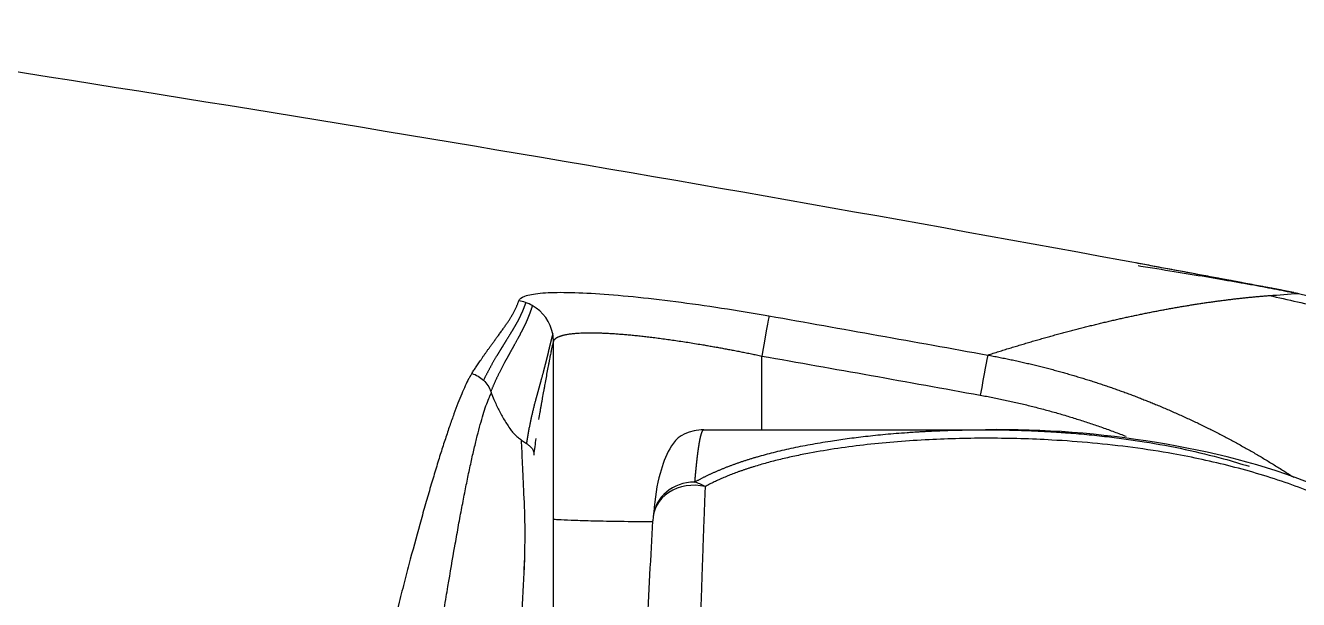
# Model space of a CAD drawing. Extents: x 8663 to 11443, y -20992 to -18942.
# Drawn here: x 9762.09 to 9792.63, y -19546.24 to -19532.46 of the extents above; entities that cross this region are included whole.
import ezdxf

# ---------------------------------------------------------------- set-up
doc = ezdxf.new("R2010")
doc.units = 0
doc.layers.add('1', color=7, linetype='CONTINUOUS')

msp = doc.modelspace()

# ---------------------------------------------------------------- linework, layer by layer
at = {"layer": '1', "color": 7, "linetype": 'CONTINUOUS'}
for p, q in [((9774.755, -19544.298), (9774.757, -19540.043)), ((9779.753, -19542.161), (9779.754, -19540.391)), ((9778.361, -19542.161), (9785.112, -19542.161))]:
    msp.add_line(p, q, dxfattribs=at)
for centre, major_axis, ratio, start_param, end_param in [((9773.758, -19540.043), (-0.958, 0.287), 0.992656, 4.663742, 4.833803), ((9773.758, -19540.043), (-0.958, 0.287), 0.992656, 4.486138, 4.663742), ((9773.758, -19540.043), (-0.958, 0.287), 0.992656, 3.61775, 4.486138), ((9779.754, -19540.407), (0.174, 0.985), 0.002815, 0.10822, 1.554835), ((9773.758, -19540.043), (-0.958, 0.287), 0.992656, 3.434254, 3.61775), ((9784.995, -19541.346), (-0.179, -0.984), 0.0029, 3.249845, 4.696443), ((9778.142, -19544.349), (0.998, -0.058), 0.855916, 1.365047, 3.209133), ((9778.142, -19544.349), (0.996, -0.089), 0.930224, 1.653271, 3.141571), ((9778.142, -19544.349), (0.478, -0.878), 0.772613, 2.218732, 2.527657)]:
    msp.add_ellipse(centre, major_axis=major_axis, ratio=ratio, start_param=start_param, end_param=end_param, dxfattribs=at)
for points, knots in [([(9792.517, -19538.866), (9791.325, -19538.641), (9778.722, -19536.285), (9766.073, -19534.171), (9754.592, -19532.457)], [0, 0, 0, 0, 0.094612, 1, 1, 1, 1]), ([(9788.785, -19538.222), (9788.938, -19538.246), (9789.087, -19538.27), (9789.79, -19538.383), (9790.299, -19538.467), (9791.214, -19538.624), (9791.62, -19538.697), (9791.971, -19538.763)], [0, 0, 0, 0, 0.115924, 0.115924, 0.557962, 0.557962, 1, 1, 1, 1]), ([(9773.924, -19539.065), (9773.938, -19539.019), (9773.987, -19538.982), (9774.161, -19538.921), (9774.283, -19538.898), (9774.598, -19538.868), (9774.787, -19538.861), (9775.232, -19538.864), (9775.484, -19538.873), (9776.041, -19538.908), (9776.344, -19538.933), (9776.991, -19538.998), (9777.334, -19539.038), (9778.046, -19539.13), (9778.415, -19539.182), (9779.166, -19539.298), (9779.544, -19539.36), (9779.927, -19539.428)], [0, 0, 0, 0, 0.125, 0.125, 0.25, 0.25, 0.375, 0.375, 0.5, 0.5, 0.625, 0.625, 0.75, 0.75, 0.875, 0.875, 1, 1, 1, 1]), ([(9785.173, -19540.368), (9785.195, -19540.361), (9785.24, -19540.347), (9785.306, -19540.325), (9785.372, -19540.304), (9785.438, -19540.284), (9785.504, -19540.263), (9785.569, -19540.243), (9785.635, -19540.222), (9785.7, -19540.202), (9785.765, -19540.182), (9785.83, -19540.162), (9785.895, -19540.143), (9785.959, -19540.123), (9786.024, -19540.104), (9786.088, -19540.085), (9786.152, -19540.066), (9786.216, -19540.047), (9786.28, -19540.029), (9786.344, -19540.01), (9786.407, -19539.992), (9786.47, -19539.974), (9786.534, -19539.956), (9786.597, -19539.938), (9786.659, -19539.921), (9786.722, -19539.903), (9786.784, -19539.886), (9786.847, -19539.869), (9786.909, -19539.852), (9786.971, -19539.835), (9787.033, -19539.819), (9787.094, -19539.802), (9787.156, -19539.786), (9787.217, -19539.77), (9787.278, -19539.754), (9787.339, -19539.738), (9787.4, -19539.723), (9787.461, -19539.707), (9787.521, -19539.692), (9787.582, -19539.677), (9787.642, -19539.662), (9787.702, -19539.647), (9787.762, -19539.632), (9787.821, -19539.618), (9787.881, -19539.603), (9787.94, -19539.589), (9787.999, -19539.575), (9788.058, -19539.561), (9788.117, -19539.548), (9788.176, -19539.534), (9788.234, -19539.521), (9788.293, -19539.507), (9788.351, -19539.494), (9788.409, -19539.481), (9788.467, -19539.468), (9788.524, -19539.456), (9788.582, -19539.443), (9788.639, -19539.431), (9788.696, -19539.419), (9788.753, -19539.407), (9788.81, -19539.395), (9788.867, -19539.383), (9788.924, -19539.371), (9788.98, -19539.36), (9789.036, -19539.349), (9789.092, -19539.337), (9789.148, -19539.326), (9789.204, -19539.316), (9789.259, -19539.305), (9789.315, -19539.294), (9789.37, -19539.284), (9789.425, -19539.274), (9789.48, -19539.263), (9789.535, -19539.254), (9789.589, -19539.244), (9789.644, -19539.234), (9789.698, -19539.224), (9789.752, -19539.215), (9789.806, -19539.206), (9789.86, -19539.197), (9789.913, -19539.188), (9789.967, -19539.179), (9790.02, -19539.17), (9790.073, -19539.162), (9790.126, -19539.153), (9790.179, -19539.145), (9790.232, -19539.137), (9790.284, -19539.129), (9790.336, -19539.121), (9790.388, -19539.113), (9790.44, -19539.106), (9790.492, -19539.098), (9790.544, -19539.091), (9790.595, -19539.084), (9790.647, -19539.077), (9790.698, -19539.07), (9790.749, -19539.063), (9790.8, -19539.056), (9790.85, -19539.05), (9790.901, -19539.043), (9790.951, -19539.037), (9791.001, -19539.031), (9791.051, -19539.025), (9791.101, -19539.019), (9791.151, -19539.014), (9791.201, -19539.008), (9791.25, -19539.003), (9791.299, -19538.997), (9791.348, -19538.992), (9791.397, -19538.987), (9791.446, -19538.982), (9791.494, -19538.977), (9791.543, -19538.973), (9791.591, -19538.968), (9791.639, -19538.964), (9791.687, -19538.96), (9791.735, -19538.955), (9791.782, -19538.951), (9791.83, -19538.948), (9791.877, -19538.944), (9791.908, -19538.941), (9791.924, -19538.94)], [0, 0, 0, 0, 0.008592, 0.017181, 0.025767, 0.03435, 0.042931, 0.051508, 0.060082, 0.068654, 0.077222, 0.085787, 0.09435, 0.102909, 0.111465, 0.120019, 0.128569, 0.137117, 0.145661, 0.154202, 0.16274, 0.171276, 0.179808, 0.188337, 0.196863, 0.205386, 0.213906, 0.222422, 0.230936, 0.239447, 0.247954, 0.256458, 0.26496, 0.273458, 0.281953, 0.290444, 0.298933, 0.307419, 0.315901, 0.32438, 0.332856, 0.341329, 0.349798, 0.358265, 0.366728, 0.375188, 0.383645, 0.392098, 0.400548, 0.408995, 0.417439, 0.42588, 0.434317, 0.442751, 0.451182, 0.459609, 0.468033, 0.476454, 0.484871, 0.493286, 0.501697, 0.510104, 0.518508, 0.526909, 0.535307, 0.543701, 0.552092, 0.560479, 0.568863, 0.577244, 0.585621, 0.593995, 0.602366, 0.610733, 0.619096, 0.627457, 0.635813, 0.644167, 0.652517, 0.660863, 0.669206, 0.677545, 0.685881, 0.694214, 0.702543, 0.710869, 0.719191, 0.727509, 0.735824, 0.744136, 0.752443, 0.760748, 0.769049, 0.777346, 0.78564, 0.79393, 0.802216, 0.810499, 0.818779, 0.827054, 0.835327, 0.843595, 0.85186, 0.860121, 0.868379, 0.876633, 0.884883, 0.89313, 0.901373, 0.909612, 0.917848, 0.92608, 0.934308, 0.942533, 0.950753, 0.958971, 0.967184, 0.975394, 0.983599, 0.991802, 1, 1, 1, 1]), ([(9793.448, -19539.097), (9793.425, -19539.091), (9793.38, -19539.079), (9793.311, -19539.061), (9793.242, -19539.044), (9793.174, -19539.026), (9793.105, -19539.009), (9793.036, -19538.992), (9792.967, -19538.976), (9792.898, -19538.959), (9792.829, -19538.943), (9792.759, -19538.927), (9792.69, -19538.911), (9792.621, -19538.896), (9792.552, -19538.881), (9792.505, -19538.871), (9792.482, -19538.866)], [0, 0, 0, 0, 0.071391, 0.142784, 0.214181, 0.285581, 0.356987, 0.428398, 0.499816, 0.571242, 0.642676, 0.714119, 0.785572, 0.857036, 0.928512, 1, 1, 1, 1]), ([(9772.799, -19540.81), (9772.807, -19540.797), (9772.823, -19540.772), (9772.849, -19540.733), (9772.876, -19540.691), (9772.905, -19540.648), (9772.936, -19540.602), (9772.968, -19540.554), (9773.002, -19540.504), (9773.038, -19540.451), (9773.075, -19540.397), (9773.115, -19540.341), (9773.156, -19540.282), (9773.198, -19540.222), (9773.243, -19540.16), (9773.289, -19540.096), (9773.337, -19540.031), (9773.386, -19539.963), (9773.429, -19539.905), (9773.466, -19539.856), (9773.494, -19539.817), (9773.522, -19539.779), (9773.548, -19539.742), (9773.574, -19539.706), (9773.598, -19539.671), (9773.622, -19539.636), (9773.645, -19539.602), (9773.667, -19539.569), (9773.689, -19539.537), (9773.709, -19539.506), (9773.729, -19539.473), (9773.749, -19539.44), (9773.77, -19539.406), (9773.789, -19539.373), (9773.807, -19539.34), (9773.824, -19539.307), (9773.84, -19539.275), (9773.855, -19539.244), (9773.869, -19539.213), (9773.882, -19539.182), (9773.894, -19539.152), (9773.905, -19539.123), (9773.915, -19539.093), (9773.921, -19539.074), (9773.924, -19539.065)], [0, 0, 0, 0, 0.018965, 0.039224, 0.060778, 0.08363, 0.107782, 0.133236, 0.159995, 0.188061, 0.217438, 0.248128, 0.280134, 0.31346, 0.348108, 0.384083, 0.421387, 0.460025, 0.500001, 0.52306, 0.545716, 0.56797, 0.589819, 0.611264, 0.632304, 0.652938, 0.673166, 0.692986, 0.712399, 0.731404, 0.75, 0.770908, 0.791538, 0.811888, 0.83196, 0.851752, 0.871264, 0.890497, 0.909449, 0.928121, 0.946512, 0.964623, 0.982452, 1, 1, 1, 1]), ([(9774.757, -19540.043), (9774.748, -19540.073), (9774.734, -19540.127), (9774.716, -19540.203), (9774.707, -19540.245), (9774.702, -19540.266), (9774.7, -19540.277), (9774.699, -19540.282), (9774.698, -19540.285), (9774.698, -19540.287), (9774.693, -19540.31), (9774.686, -19540.345), (9774.677, -19540.389), (9774.673, -19540.412), (9774.67, -19540.424), (9774.669, -19540.43), (9774.669, -19540.432), (9774.668, -19540.434), (9774.668, -19540.435), (9774.664, -19540.457), (9774.657, -19540.492), (9774.648, -19540.54), (9774.643, -19540.565), (9774.641, -19540.578), (9774.64, -19540.584), (9774.639, -19540.587), (9774.638, -19540.59), (9774.619, -19540.695), (9774.589, -19540.853), (9774.554, -19541.043), (9774.54, -19541.125), (9774.53, -19541.18), (9774.524, -19541.208), (9774.51, -19541.29), (9774.495, -19541.372), (9774.478, -19541.469), (9774.469, -19541.517), (9774.465, -19541.542), (9774.462, -19541.554), (9774.461, -19541.56), (9774.461, -19541.563), (9774.461, -19541.564), (9774.46, -19541.565), (9774.457, -19541.587), (9774.452, -19541.612), (9774.448, -19541.634), (9774.447, -19541.643), (9774.446, -19541.646), (9774.446, -19541.648), (9774.446, -19541.649), (9774.446, -19541.649), (9774.44, -19541.678), (9774.436, -19541.706), (9774.421, -19541.794), (9774.411, -19541.854), (9774.401, -19541.916)], [0, 0, 0, 0, 0.083349, 0.125023, 0.145861, 0.156279, 0.161489, 0.164093, 0.164093, 0.166698, 0.166698, 0.208372, 0.22921, 0.239628, 0.244838, 0.247442, 0.248745, 0.248745, 0.250047, 0.250047, 0.291721, 0.312559, 0.322977, 0.328187, 0.330791, 0.330791, 0.333396, 0.333396, 0.500094, 0.583443, 0.625117, 0.625117, 0.666792, 0.666792, 0.750141, 0.791815, 0.812652, 0.823071, 0.82828, 0.830885, 0.832187, 0.832187, 0.83349, 0.83349, 0.854327, 0.864745, 0.869955, 0.872559, 0.873862, 0.873862, 0.875164, 0.875164, 0.916838, 0.916838, 1, 1, 1, 1]), ([(9785.173, -19540.368), (9785.195, -19540.372), (9785.24, -19540.38), (9785.307, -19540.393), (9785.373, -19540.406), (9785.439, -19540.418), (9785.506, -19540.432), (9785.572, -19540.445), (9785.638, -19540.459), (9785.704, -19540.472), (9785.769, -19540.486), (9785.835, -19540.5), (9785.9, -19540.515), (9785.965, -19540.529), (9786.03, -19540.544), (9786.095, -19540.559), (9786.16, -19540.574), (9786.225, -19540.589), (9786.289, -19540.605), (9786.353, -19540.621), (9786.417, -19540.636), (9786.481, -19540.653), (9786.545, -19540.669), (9786.609, -19540.685), (9786.672, -19540.702), (9786.735, -19540.718), (9786.798, -19540.735), (9786.861, -19540.753), (9786.924, -19540.77), (9786.987, -19540.787), (9787.049, -19540.805), (9787.111, -19540.823), (9787.173, -19540.841), (9787.235, -19540.859), (9787.297, -19540.877), (9787.358, -19540.896), (9787.42, -19540.914), (9787.481, -19540.933), (9787.542, -19540.952), (9787.603, -19540.971), (9787.663, -19540.99), (9787.724, -19541.01), (9787.784, -19541.029), (9787.844, -19541.049), (9787.904, -19541.069), (9787.964, -19541.089), (9788.023, -19541.109), (9788.082, -19541.129), (9788.141, -19541.149), (9788.2, -19541.17), (9788.259, -19541.191), (9788.318, -19541.212), (9788.376, -19541.233), (9788.434, -19541.254), (9788.492, -19541.275), (9788.55, -19541.296), (9788.607, -19541.318), (9788.665, -19541.339), (9788.722, -19541.361), (9788.779, -19541.383), (9788.836, -19541.405), (9788.892, -19541.427), (9788.949, -19541.45), (9789.005, -19541.472), (9789.061, -19541.494), (9789.116, -19541.517), (9789.172, -19541.54), (9789.252, -19541.573), (9789.357, -19541.617), (9789.486, -19541.672), (9789.615, -19541.728), (9789.743, -19541.785), (9789.87, -19541.842), (9789.997, -19541.901), (9790.123, -19541.96), (9790.248, -19542.02), (9790.373, -19542.08), (9790.497, -19542.142), (9790.62, -19542.204), (9790.743, -19542.267), (9790.865, -19542.33), (9790.986, -19542.395), (9791.107, -19542.46), (9791.227, -19542.526), (9791.346, -19542.592), (9791.464, -19542.659), (9791.582, -19542.727), (9791.699, -19542.795), (9791.815, -19542.865), (9791.93, -19542.934), (9792.045, -19543.005), (9792.159, -19543.076), (9792.272, -19543.147), (9792.384, -19543.219), (9792.465, -19543.272), (9792.508, -19543.3), (9792.514, -19543.305)], [0, 0, 0, 0, 0.008536, 0.01706, 0.025572, 0.03407, 0.042555, 0.051028, 0.059487, 0.067933, 0.076365, 0.084785, 0.09319, 0.101582, 0.109961, 0.118325, 0.126676, 0.135013, 0.143335, 0.151643, 0.159937, 0.168217, 0.176482, 0.184732, 0.192968, 0.201189, 0.209395, 0.217587, 0.225763, 0.233924, 0.24207, 0.2502, 0.258315, 0.266415, 0.274498, 0.282567, 0.290619, 0.298656, 0.306676, 0.314681, 0.322669, 0.330642, 0.338598, 0.346537, 0.35446, 0.362367, 0.370257, 0.37813, 0.385987, 0.393826, 0.401649, 0.409454, 0.417243, 0.425014, 0.432768, 0.440505, 0.448224, 0.455926, 0.46361, 0.471276, 0.478925, 0.486555, 0.494168, 0.501763, 0.50934, 0.516899, 0.524439, 0.531962, 0.549636, 0.56728, 0.584895, 0.602479, 0.620032, 0.637553, 0.655041, 0.672497, 0.68992, 0.707308, 0.724662, 0.741981, 0.759264, 0.776511, 0.793721, 0.810894, 0.828029, 0.845126, 0.862184, 0.879202, 0.896181, 0.91312, 0.930017, 0.946874, 0.963688, 0.98046, 0.99719, 1, 1, 1, 1]), ([(9772.799, -19540.81), (9772.793, -19540.819), (9772.787, -19540.829), (9772.778, -19540.845), (9772.774, -19540.85), (9772.768, -19540.861), (9772.765, -19540.866), (9772.759, -19540.877), (9772.755, -19540.883), (9772.749, -19540.894), (9772.746, -19540.9), (9772.736, -19540.917), (9772.73, -19540.929), (9772.697, -19540.991), (9772.67, -19541.046), (9772.614, -19541.165), (9772.586, -19541.23), (9772.527, -19541.37), (9772.496, -19541.446), (9772.434, -19541.606), (9772.402, -19541.691), (9772.337, -19541.87), (9772.303, -19541.965), (9772.235, -19542.163), (9772.2, -19542.267), (9772.146, -19542.43), (9772.11, -19542.541), (9772.056, -19542.712), (9771.999, -19542.893), (9771.961, -19543.016), (9771.904, -19543.205), (9771.865, -19543.336), (9771.786, -19543.604), (9771.745, -19543.743), (9771.664, -19544.027), (9771.623, -19544.174), (9771.497, -19544.624), (9771.411, -19544.939), (9771.28, -19545.433), (9771.236, -19545.601), (9771.147, -19545.944), (9771.102, -19546.119), (9770.965, -19546.653), (9770.873, -19547.022), (9770.686, -19547.782), (9770.591, -19548.174), (9770.447, -19548.777), (9770.399, -19548.981), (9770.302, -19549.393), (9770.253, -19549.602), (9770.141, -19550.084), (9770.043, -19550.513), (9769.91, -19551.101), (9769.802, -19551.583), (9769.73, -19551.906), (9769.659, -19552.231), (9769.623, -19552.395), (9769.551, -19552.724), (9769.515, -19552.889), (9769.407, -19553.388), (9769.334, -19553.724), (9769.226, -19554.233), (9769.19, -19554.403), (9769.118, -19554.745), (9769.082, -19554.917), (9769.028, -19555.175), (9769.01, -19555.262), (9768.983, -19555.392), (9768.974, -19555.435), (9768.956, -19555.522), (9768.947, -19555.565), (9768.902, -19555.782), (9768.866, -19555.956), (9768.796, -19556.306), (9768.76, -19556.482), (9768.691, -19556.834), (9768.656, -19557.011), (9768.553, -19557.543), (9768.486, -19557.9), (9768.387, -19558.437), (9768.354, -19558.617), (9768.314, -19558.842), (9768.306, -19558.887), (9768.294, -19558.954), (9768.29, -19558.977), (9768.284, -19559.01), (9768.282, -19559.02), (9768.28, -19559.03)], [0, 0, 0, 0, 0.007222, 0.007222, 0.010833, 0.010833, 0.014444, 0.014444, 0.018056, 0.018056, 0.021667, 0.021667, 0.028889, 0.028889, 0.057778, 0.057778, 0.086667, 0.086667, 0.115555, 0.115555, 0.144444, 0.144444, 0.173333, 0.173333, 0.202222, 0.202222, 0.216853, 0.231111, 0.245369, 0.259627, 0.259627, 0.288143, 0.288143, 0.316659, 0.316659, 0.345175, 0.345175, 0.402207, 0.402207, 0.430723, 0.430723, 0.459239, 0.459239, 0.516271, 0.516271, 0.573303, 0.573303, 0.601819, 0.601819, 0.630335, 0.630335, 0.667107, 0.687367, 0.707626, 0.727886, 0.727886, 0.748146, 0.748146, 0.768405, 0.768405, 0.808925, 0.808925, 0.829184, 0.829184, 0.849444, 0.849444, 0.859574, 0.859574, 0.864639, 0.864639, 0.869704, 0.869704, 0.889963, 0.889963, 0.910223, 0.910223, 0.930483, 0.930483, 0.971002, 0.971002, 0.991262, 0.991262, 0.996327, 0.996327, 0.998859, 0.998859, 1, 1, 1, 1]), ([(9773.08, -19540.972), (9773.119, -19541.01), (9773.154, -19541.051), (9773.213, -19541.142), (9773.237, -19541.191), (9773.255, -19541.241)], [0, 0, 0, 0, 0.5, 0.5, 1, 1, 1, 1]), ([(9769.98, -19561.281), (9769.987, -19561.221), (9769.995, -19561.162), (9770.023, -19560.933), (9770.044, -19560.763), (9770.077, -19560.508), (9770.088, -19560.423), (9770.109, -19560.254), (9770.12, -19560.169), (9770.141, -19559.999), (9770.152, -19559.914), (9770.173, -19559.745), (9770.184, -19559.66), (9770.199, -19559.533), (9770.204, -19559.491), (9770.212, -19559.427), (9770.215, -19559.406), (9770.22, -19559.364), (9770.222, -19559.342), (9770.227, -19559.3), (9770.23, -19559.279), (9770.235, -19559.237), (9770.237, -19559.215), (9770.245, -19559.152), (9770.25, -19559.11), (9770.276, -19558.898), (9770.297, -19558.729), (9770.361, -19558.224), (9770.405, -19557.888), (9770.473, -19557.387), (9770.495, -19557.22), (9770.542, -19556.888), (9770.565, -19556.722), (9770.612, -19556.391), (9770.636, -19556.227), (9770.665, -19556.021), (9770.671, -19555.98), (9770.683, -19555.898), (9770.689, -19555.857), (9770.707, -19555.735), (9770.719, -19555.653), (9770.755, -19555.408), (9770.779, -19555.246), (9770.827, -19554.922), (9770.851, -19554.76), (9770.922, -19554.278), (9770.97, -19553.959), (9771.041, -19553.484), (9771.065, -19553.326), (9771.112, -19553.013), (9771.136, -19552.857), (9771.182, -19552.546), (9771.229, -19552.236), (9771.298, -19551.78), (9771.387, -19551.19), (9771.452, -19550.765), (9771.526, -19550.283), (9771.559, -19550.075), (9771.623, -19549.663), (9771.654, -19549.459), (9771.749, -19548.855), (9771.812, -19548.461), (9771.935, -19547.696), (9771.995, -19547.324), (9772.083, -19546.783), (9772.113, -19546.606), (9772.17, -19546.258), (9772.199, -19546.088), (9772.283, -19545.585), (9772.338, -19545.263), (9772.419, -19544.802), (9772.446, -19544.653), (9772.498, -19544.36), (9772.525, -19544.218), (9772.577, -19543.942), (9772.603, -19543.808), (9772.641, -19543.613), (9772.667, -19543.484), (9772.704, -19543.3), (9772.743, -19543.116), (9772.769, -19542.998), (9772.807, -19542.825), (9772.832, -19542.714), (9772.882, -19542.503), (9772.906, -19542.402), (9772.955, -19542.211), (9772.979, -19542.12), (9773.026, -19541.95), (9773.049, -19541.87), (9773.095, -19541.721), (9773.117, -19541.652), (9773.161, -19541.524), (9773.183, -19541.466), (9773.21, -19541.401), (9773.215, -19541.388), (9773.223, -19541.37), (9773.226, -19541.364), (9773.231, -19541.352), (9773.233, -19541.346), (9773.239, -19541.334), (9773.241, -19541.328), (9773.247, -19541.317), (9773.249, -19541.312), (9773.257, -19541.295), (9773.262, -19541.285), (9773.267, -19541.274)], [0, 0, 0, 0, 0.006573, 0.006573, 0.025343, 0.025343, 0.034728, 0.034728, 0.044112, 0.044112, 0.053497, 0.053497, 0.062882, 0.062882, 0.067574, 0.067574, 0.06992, 0.06992, 0.072266, 0.072266, 0.074613, 0.074613, 0.076959, 0.076959, 0.081651, 0.081651, 0.100421, 0.100421, 0.13796, 0.13796, 0.156729, 0.156729, 0.175499, 0.175499, 0.194268, 0.194268, 0.19896, 0.19896, 0.203653, 0.203653, 0.213037, 0.213037, 0.231807, 0.231807, 0.250576, 0.250576, 0.288115, 0.288115, 0.306885, 0.306885, 0.325654, 0.325654, 0.344424, 0.363193, 0.381963, 0.41603, 0.41603, 0.442449, 0.442449, 0.468867, 0.468867, 0.521704, 0.521704, 0.574541, 0.574541, 0.600959, 0.600959, 0.627378, 0.627378, 0.680215, 0.680215, 0.706633, 0.706633, 0.733052, 0.733052, 0.75947, 0.75947, 0.772679, 0.785889, 0.799098, 0.812653, 0.812653, 0.839416, 0.839416, 0.86618, 0.86618, 0.892944, 0.892944, 0.919708, 0.919708, 0.946472, 0.946472, 0.973236, 0.973236, 0.979927, 0.979927, 0.983273, 0.983273, 0.986618, 0.986618, 0.989964, 0.989964, 0.993309, 0.993309, 1, 1, 1, 1]), ([(9773.267, -19541.274), (9773.287, -19541.329), (9773.309, -19541.383), (9773.366, -19541.521), (9773.404, -19541.604), (9773.487, -19541.767), (9773.531, -19541.847), (9773.626, -19542.003), (9773.677, -19542.08), (9773.74, -19542.168), (9773.749, -19542.182), (9773.782, -19542.226), (9773.807, -19542.254), (9773.849, -19542.294), (9773.863, -19542.307), (9773.892, -19542.332), (9773.907, -19542.344), (9773.937, -19542.367), (9773.952, -19542.379), (9773.983, -19542.401), (9773.999, -19542.412), (9774.046, -19542.444), (9774.078, -19542.466), (9774.109, -19542.488)], [0, 0, 0, 0, 0.115924, 0.115924, 0.298538, 0.298538, 0.481166, 0.481166, 0.663904, 0.663904, 0.697168, 0.697168, 0.77311, 0.77311, 0.810985, 0.810985, 0.848858, 0.848858, 0.886643, 0.886643, 0.924481, 0.924481, 1, 1, 1, 1]), ([(9774.051, -19545.65), (9774.068, -19545.263), (9774.088, -19544.549), (9774.05, -19543.672), (9774.014, -19542.96), (9773.999, -19542.575), (9773.992, -19542.407)], [0, 0, 0, 0, 0.248325, 0.497299, 0.747714, 1, 1, 1, 1]), ([(9778.361, -19542.161), (9778.278, -19542.167), (9777.809, -19542.217), (9777.518, -19542.614), (9777.281, -19543.233), (9777.186, -19543.799), (9777.164, -19544.148)], [0, 0, 0, 0, 0.056984, 0.341788, 0.63122, 1, 1, 1, 1]), ([(9778.361, -19542.161), (9778.361, -19542.161), (9778.359, -19542.161), (9778.357, -19542.161), (9778.355, -19542.162), (9778.353, -19542.163), (9778.35, -19542.164), (9778.348, -19542.165), (9778.346, -19542.167), (9778.344, -19542.169), (9778.342, -19542.171), (9778.339, -19542.173), (9778.337, -19542.176), (9778.335, -19542.178), (9778.333, -19542.181), (9778.331, -19542.185), (9778.329, -19542.188), (9778.326, -19542.192), (9778.324, -19542.196), (9778.322, -19542.2), (9778.32, -19542.204), (9778.318, -19542.208), (9778.316, -19542.213), (9778.314, -19542.218), (9778.312, -19542.223), (9778.31, -19542.228), (9778.308, -19542.234), (9778.306, -19542.239), (9778.304, -19542.245), (9778.302, -19542.251), (9778.3, -19542.258), (9778.298, -19542.264), (9778.296, -19542.271), (9778.294, -19542.277), (9778.292, -19542.284), (9778.29, -19542.291), (9778.288, -19542.299), (9778.286, -19542.306), (9778.284, -19542.313), (9778.282, -19542.321), (9778.28, -19542.329), (9778.278, -19542.337), (9778.276, -19542.345), (9778.275, -19542.354), (9778.273, -19542.362), (9778.271, -19542.371), (9778.269, -19542.379), (9778.267, -19542.388), (9778.265, -19542.397), (9778.263, -19542.406), (9778.262, -19542.416), (9778.26, -19542.425), (9778.258, -19542.435), (9778.256, -19542.444), (9778.254, -19542.454), (9778.253, -19542.464), (9778.251, -19542.474), (9778.249, -19542.484), (9778.247, -19542.494), (9778.246, -19542.505), (9778.244, -19542.515), (9778.242, -19542.526), (9778.241, -19542.536), (9778.239, -19542.547), (9778.237, -19542.558), (9778.235, -19542.569), (9778.234, -19542.58), (9778.232, -19542.591), (9778.23, -19542.602), (9778.229, -19542.613), (9778.227, -19542.625), (9778.226, -19542.636), (9778.224, -19542.648), (9778.222, -19542.659), (9778.221, -19542.671), (9778.219, -19542.683), (9778.218, -19542.694), (9778.216, -19542.706), (9778.214, -19542.718), (9778.213, -19542.73), (9778.211, -19542.742), (9778.21, -19542.754), (9778.208, -19542.766), (9778.207, -19542.779), (9778.205, -19542.791), (9778.204, -19542.803), (9778.202, -19542.816), (9778.201, -19542.828), (9778.199, -19542.841), (9778.198, -19542.853), (9778.196, -19542.866), (9778.195, -19542.878), (9778.193, -19542.891), (9778.192, -19542.904), (9778.191, -19542.916), (9778.189, -19542.929), (9778.188, -19542.942), (9778.186, -19542.955), (9778.185, -19542.967), (9778.184, -19542.98), (9778.182, -19542.993), (9778.181, -19543.006), (9778.18, -19543.019), (9778.178, -19543.032), (9778.177, -19543.045), (9778.176, -19543.058), (9778.174, -19543.071), (9778.173, -19543.084), (9778.172, -19543.097), (9778.17, -19543.11), (9778.169, -19543.123), (9778.168, -19543.136), (9778.167, -19543.149), (9778.165, -19543.162), (9778.164, -19543.174), (9778.163, -19543.187), (9778.162, -19543.2), (9778.16, -19543.213), (9778.159, -19543.226), (9778.158, -19543.239), (9778.157, -19543.252), (9778.156, -19543.265), (9778.155, -19543.278), (9778.153, -19543.291), (9778.152, -19543.304), (9778.151, -19543.317), (9778.15, -19543.329), (9778.149, -19543.342), (9778.148, -19543.355), (9778.147, -19543.368), (9778.146, -19543.381), (9778.145, -19543.393), (9778.143, -19543.406), (9778.143, -19543.414), (9778.142, -19543.419)], [0, 0, 0, 0, 0.010059, 0.020079, 0.030062, 0.040007, 0.049914, 0.059783, 0.069614, 0.079407, 0.089163, 0.09888, 0.10856, 0.118201, 0.127805, 0.137371, 0.146899, 0.156389, 0.165841, 0.175255, 0.184631, 0.19397, 0.20327, 0.212533, 0.221757, 0.230944, 0.240093, 0.249204, 0.258277, 0.267312, 0.276309, 0.285268, 0.29419, 0.303073, 0.311919, 0.320727, 0.329496, 0.338228, 0.346922, 0.355578, 0.364197, 0.372777, 0.381319, 0.389824, 0.39829, 0.406719, 0.41511, 0.423462, 0.431777, 0.440054, 0.448293, 0.456495, 0.464658, 0.472783, 0.480871, 0.48892, 0.496932, 0.504906, 0.512842, 0.52074, 0.5286, 0.536422, 0.544206, 0.551952, 0.559661, 0.567331, 0.574964, 0.582559, 0.590115, 0.597634, 0.605115, 0.612558, 0.619964, 0.627331, 0.63466, 0.641952, 0.649205, 0.656421, 0.663599, 0.670738, 0.67784, 0.684904, 0.691931, 0.698919, 0.705869, 0.712782, 0.719656, 0.726493, 0.733291, 0.740052, 0.746775, 0.75346, 0.760107, 0.766716, 0.773287, 0.779821, 0.786316, 0.792774, 0.799193, 0.805575, 0.811919, 0.818225, 0.824493, 0.830723, 0.836915, 0.843069, 0.849186, 0.855264, 0.861305, 0.867308, 0.873272, 0.879199, 0.885088, 0.890939, 0.896752, 0.902528, 0.908265, 0.913964, 0.919626, 0.925249, 0.930835, 0.936383, 0.941893, 0.947365, 0.952799, 0.958195, 0.963553, 0.968874, 0.974156, 0.979401, 0.984607, 0.989776, 0.994907, 1, 1, 1, 1]), ([(9778.142, -19543.419), (9778.151, -19543.414), (9778.168, -19543.404), (9778.195, -19543.389), (9778.221, -19543.374), (9778.248, -19543.359), (9778.275, -19543.345), (9778.303, -19543.33), (9778.331, -19543.316), (9778.359, -19543.301), (9778.387, -19543.287), (9778.416, -19543.273), (9778.445, -19543.259), (9778.475, -19543.244), (9778.504, -19543.23), (9778.534, -19543.216), (9778.564, -19543.202), (9778.595, -19543.188), (9778.626, -19543.175), (9778.657, -19543.161), (9778.689, -19543.147), (9778.72, -19543.134), (9778.752, -19543.12), (9778.785, -19543.107), (9778.818, -19543.093), (9778.851, -19543.08), (9778.884, -19543.067), (9778.917, -19543.054), (9778.951, -19543.041), (9778.986, -19543.028), (9779.02, -19543.015), (9779.055, -19543.002), (9779.09, -19542.989), (9779.126, -19542.976), (9779.161, -19542.964), (9779.197, -19542.951), (9779.234, -19542.939), (9779.27, -19542.926), (9779.307, -19542.914), (9779.345, -19542.902), (9779.382, -19542.89), (9779.42, -19542.878), (9779.458, -19542.866), (9779.497, -19542.854), (9779.535, -19542.842), (9779.575, -19542.83), (9779.614, -19542.818), (9779.766, -19542.774), (9780.045, -19542.699), (9780.464, -19542.601), (9780.919, -19542.51), (9781.368, -19542.434), (9781.812, -19542.369), (9782.253, -19542.315), (9782.732, -19542.265), (9783.088, -19542.236), (9783.309, -19542.221), (9783.384, -19542.216), (9783.465, -19542.211), (9783.552, -19542.206), (9783.646, -19542.2), (9783.747, -19542.195), (9783.854, -19542.19), (9783.968, -19542.185), (9784.088, -19542.18), (9784.215, -19542.175), (9784.348, -19542.171), (9784.488, -19542.168), (9784.635, -19542.165), (9784.788, -19542.162), (9784.948, -19542.161), (9785.056, -19542.161), (9785.112, -19542.161)], [0, 0, 0, 0, 0.004947, 0.009916, 0.014907, 0.01992, 0.024956, 0.030014, 0.035095, 0.040199, 0.045325, 0.050474, 0.055647, 0.060842, 0.066061, 0.071302, 0.076568, 0.081856, 0.087168, 0.092504, 0.097863, 0.103247, 0.108654, 0.114085, 0.11954, 0.125019, 0.130522, 0.13605, 0.141602, 0.147178, 0.152779, 0.158404, 0.164054, 0.169729, 0.175428, 0.181152, 0.186901, 0.192676, 0.198475, 0.204299, 0.210148, 0.216023, 0.221923, 0.227848, 0.233799, 0.239775, 0.245777, 0.251804, 0.309253, 0.370239, 0.434795, 0.502954, 0.558084, 0.617934, 0.682512, 0.751823, 0.760864, 0.770767, 0.781534, 0.793162, 0.805654, 0.819008, 0.833225, 0.848305, 0.864247, 0.881052, 0.89872, 0.917251, 0.936644, 0.9569, 0.978019, 1, 1, 1, 1]), ([(9798.708, -19548.655), (9798.7, -19548.64), (9798.683, -19548.61), (9798.658, -19548.565), (9798.632, -19548.52), (9798.607, -19548.476), (9798.581, -19548.431), (9798.555, -19548.387), (9798.529, -19548.343), (9798.503, -19548.299), (9798.477, -19548.255), (9798.451, -19548.212), (9798.424, -19548.169), (9798.398, -19548.126), (9798.371, -19548.083), (9798.344, -19548.04), (9798.317, -19547.998), (9798.29, -19547.955), (9798.262, -19547.913), (9798.235, -19547.872), (9798.207, -19547.83), (9798.18, -19547.788), (9798.152, -19547.747), (9798.124, -19547.706), (9798.096, -19547.665), (9798.068, -19547.624), (9798.039, -19547.584), (9798.011, -19547.544), (9797.982, -19547.503), (9797.953, -19547.464), (9797.924, -19547.424), (9797.895, -19547.384), (9797.866, -19547.345), (9797.837, -19547.306), (9797.807, -19547.267), (9797.777, -19547.228), (9797.748, -19547.189), (9797.718, -19547.151), (9797.688, -19547.113), (9797.658, -19547.074), (9797.627, -19547.037), (9797.597, -19546.999), (9797.566, -19546.961), (9797.536, -19546.924), (9797.505, -19546.887), (9797.474, -19546.85), (9797.443, -19546.813), (9797.411, -19546.776), (9797.38, -19546.74), (9797.348, -19546.704), (9797.317, -19546.668), (9797.285, -19546.632), (9797.253, -19546.596), (9797.221, -19546.56), (9797.189, -19546.525), (9797.156, -19546.49), (9797.124, -19546.455), (9797.091, -19546.42), (9797.059, -19546.385), (9796.905, -19546.224), (9796.625, -19545.947), (9796.207, -19545.575), (9795.777, -19545.232), (9795.336, -19544.916), (9794.838, -19544.594), (9794.281, -19544.274), (9793.661, -19543.965), (9793.031, -19543.691), (9792.381, -19543.446), (9791.711, -19543.228), (9791.02, -19543.036), (9790.323, -19542.873), (9789.537, -19542.718), (9788.658, -19542.582), (9787.688, -19542.473), (9786.789, -19542.407), (9785.969, -19542.373), (9785.228, -19542.361), (9784.494, -19542.369), (9783.754, -19542.396), (9783.015, -19542.444), (9782.283, -19542.513), (9781.577, -19542.604), (9781.001, -19542.701), (9780.546, -19542.792), (9780.204, -19542.869), (9779.877, -19542.954), (9779.642, -19543.022), (9779.493, -19543.069), (9779.424, -19543.091), (9779.356, -19543.114), (9779.289, -19543.137), (9779.223, -19543.16), (9779.158, -19543.184), (9779.093, -19543.208), (9779.03, -19543.232), (9778.967, -19543.257), (9778.906, -19543.282), (9778.845, -19543.307), (9778.786, -19543.333), (9778.727, -19543.359), (9778.669, -19543.386), (9778.612, -19543.413), (9778.556, -19543.44), (9778.502, -19543.468), (9778.448, -19543.496), (9778.412, -19543.515), (9778.395, -19543.525)], [0, 0, 0, 0, 0.002186, 0.004371, 0.006555, 0.008736, 0.010917, 0.013096, 0.015273, 0.017449, 0.019624, 0.021798, 0.02397, 0.026141, 0.028311, 0.03048, 0.032648, 0.034814, 0.03698, 0.039144, 0.041308, 0.04347, 0.045632, 0.047793, 0.049953, 0.052112, 0.05427, 0.056427, 0.058584, 0.06074, 0.062895, 0.06505, 0.067204, 0.069357, 0.07151, 0.073662, 0.075814, 0.077965, 0.080115, 0.082266, 0.084416, 0.086565, 0.088714, 0.090863, 0.093011, 0.095159, 0.097307, 0.099455, 0.101602, 0.103749, 0.105897, 0.108043, 0.11019, 0.112337, 0.114483, 0.11663, 0.118776, 0.120923, 0.123069, 0.125216, 0.151013, 0.176429, 0.201502, 0.226266, 0.250748, 0.282649, 0.314023, 0.34491, 0.375343, 0.407153, 0.438629, 0.469794, 0.500665, 0.542527, 0.584016, 0.625166, 0.65661, 0.687762, 0.718641, 0.749269, 0.781427, 0.812886, 0.843701, 0.873931, 0.890146, 0.906045, 0.921646, 0.93697, 0.940452, 0.943915, 0.947357, 0.95078, 0.954184, 0.957568, 0.960934, 0.964282, 0.967612, 0.970924, 0.974219, 0.977497, 0.980758, 0.984003, 0.987233, 0.990447, 0.993645, 0.99683, 1, 1, 1, 1]), ([(9785.112, -19542.161), (9785.139, -19542.161), (9785.193, -19542.161), (9785.274, -19542.161), (9785.353, -19542.162), (9785.431, -19542.162), (9785.508, -19542.163), (9785.585, -19542.165), (9785.66, -19542.166), (9785.734, -19542.168), (9785.806, -19542.169), (9785.878, -19542.171), (9785.949, -19542.174), (9786.019, -19542.176), (9786.087, -19542.178), (9786.155, -19542.181), (9786.221, -19542.183), (9786.286, -19542.186), (9786.35, -19542.189), (9786.413, -19542.192), (9786.476, -19542.195), (9786.536, -19542.199), (9786.596, -19542.202), (9786.655, -19542.205), (9786.713, -19542.209), (9786.769, -19542.212), (9786.825, -19542.216), (9786.879, -19542.219), (9786.933, -19542.223), (9786.985, -19542.227), (9787.191, -19542.242), (9787.542, -19542.271), (9788.028, -19542.323), (9788.488, -19542.381), (9789.117, -19542.475), (9789.901, -19542.621), (9790.737, -19542.824), (9791.241, -19542.974), (9791.443, -19543.038)], [0, 0, 0, 0, 0.012396, 0.02463, 0.036702, 0.048613, 0.060362, 0.071949, 0.083375, 0.094639, 0.105741, 0.116682, 0.127461, 0.138078, 0.148533, 0.158827, 0.168959, 0.178929, 0.188738, 0.198385, 0.207871, 0.217194, 0.226356, 0.235357, 0.244196, 0.252873, 0.261388, 0.269742, 0.277934, 0.285964, 0.293833, 0.372881, 0.448368, 0.520297, 0.588675, 0.745821, 0.896853, 1, 1, 1, 1]), ([(9796.95, -19546.12), (9796.714, -19545.87), (9795.559, -19544.762), (9793.062, -19543.311), (9789.221, -19542.356), (9786.525, -19542.14), (9785.116, -19542.16)], [0, 0, 0, 0, 0.081399, 0.381495, 0.687854, 1, 1, 1, 1]), ([(9774.109, -19542.488), (9774.121, -19542.496), (9774.133, -19542.505), (9774.156, -19542.522), (9774.167, -19542.532), (9774.189, -19542.55), (9774.2, -19542.56), (9774.22, -19542.581), (9774.23, -19542.591), (9774.257, -19542.626), (9774.272, -19542.652), (9774.284, -19542.695), (9774.286, -19542.71), (9774.287, -19542.739), (9774.286, -19542.754), (9774.284, -19542.769)], [0, 0, 0, 0, 0.122888, 0.122888, 0.245816, 0.245816, 0.368917, 0.368917, 0.492143, 0.492143, 0.747076, 0.747076, 0.873709, 0.873709, 1, 1, 1, 1]), ([(9778.395, -19543.525), (9778.394, -19543.546), (9778.392, -19543.588), (9778.39, -19543.651), (9778.387, -19543.715), (9778.385, -19543.778), (9778.383, -19543.842), (9778.38, -19543.905), (9778.378, -19543.969), (9778.375, -19544.032), (9778.373, -19544.096), (9778.371, -19544.159), (9778.368, -19544.223), (9778.366, -19544.286), (9778.364, -19544.35), (9778.361, -19544.413), (9778.359, -19544.477), (9778.357, -19544.54), (9778.354, -19544.603), (9778.352, -19544.667), (9778.35, -19544.73), (9778.348, -19544.794), (9778.345, -19544.857), (9778.343, -19544.921), (9778.341, -19544.984), (9778.339, -19545.047), (9778.336, -19545.111), (9778.334, -19545.174), (9778.332, -19545.237), (9778.33, -19545.3), (9778.328, -19545.364), (9778.326, -19545.427), (9778.323, -19545.49), (9778.321, -19545.553), (9778.319, -19545.616), (9778.317, -19545.679), (9778.315, -19545.742), (9778.313, -19545.805), (9778.311, -19545.868), (9778.309, -19545.931), (9778.307, -19545.994), (9778.305, -19546.056), (9778.303, -19546.119), (9778.3, -19546.182), (9778.298, -19546.244), (9778.296, -19546.307), (9778.294, -19546.369), (9778.293, -19546.411), (9778.292, -19546.431)], [0, 0, 0, 0, 0.023227, 0.046387, 0.06948, 0.092508, 0.115469, 0.138364, 0.161193, 0.183956, 0.206652, 0.229282, 0.251846, 0.274344, 0.296775, 0.31914, 0.341439, 0.363673, 0.385841, 0.407943, 0.42998, 0.451952, 0.473858, 0.495699, 0.517474, 0.539184, 0.560827, 0.582403, 0.603914, 0.625358, 0.646737, 0.668049, 0.689294, 0.710474, 0.731587, 0.752634, 0.773615, 0.794529, 0.815377, 0.836158, 0.856872, 0.87752, 0.898101, 0.918615, 0.939062, 0.959442, 0.979755, 1, 1, 1, 1]), ([(9774.755, -19544.298), (9774.766, -19544.304), (9774.808, -19544.309), (9774.952, -19544.319), (9775.054, -19544.324), (9775.314, -19544.333), (9775.473, -19544.338), (9775.84, -19544.347), (9776.048, -19544.351), (9776.509, -19544.358), (9776.76, -19544.362), (9777.07, -19544.365), (9777.111, -19544.366), (9777.152, -19544.366)], [0, 0, 0, 0, 0.194095, 0.194095, 0.388189, 0.388189, 0.582284, 0.582284, 0.776379, 0.776379, 0.970473, 0.970473, 1, 1, 1, 1]), ([(9773.83, -19561.37), (9773.83, -19561.301), (9773.829, -19561.232), (9773.828, -19561.053), (9773.828, -19560.943), (9773.827, -19560.724), (9773.827, -19560.614), (9773.826, -19560.393), (9773.825, -19560.283), (9773.825, -19560.118), (9773.825, -19560.063), (9773.825, -19559.994), (9773.825, -19559.98), (9773.825, -19559.953), (9773.825, -19559.939), (9773.824, -19559.897), (9773.824, -19559.87), (9773.824, -19559.621), (9773.823, -19559.4), (9773.823, -19558.958), (9773.823, -19558.737), (9773.823, -19558.295), (9773.823, -19558.074), (9773.824, -19557.633), (9773.824, -19557.412), (9773.825, -19557.083), (9773.826, -19556.973), (9773.826, -19556.808), (9773.827, -19556.753), (9773.827, -19556.644), (9773.827, -19556.589), (9773.828, -19556.316), (9773.829, -19556.098), (9773.832, -19555.663), (9773.833, -19555.447), (9773.836, -19555.016), (9773.837, -19554.801), (9773.841, -19554.374), (9773.843, -19554.161), (9773.849, -19553.527), (9773.853, -19553.108), (9773.861, -19552.49), (9773.864, -19552.285), (9773.869, -19551.879), (9773.872, -19551.678), (9773.879, -19551.278), (9773.882, -19551.08), (9773.889, -19550.688), (9773.893, -19550.494), (9773.9, -19550.11), (9773.904, -19549.92), (9773.912, -19549.546), (9773.917, -19549.361), (9773.925, -19548.996), (9773.93, -19548.817), (9773.94, -19548.464), (9773.945, -19548.29), (9773.955, -19547.95), (9773.96, -19547.783), (9773.972, -19547.456), (9773.977, -19547.297), (9773.989, -19546.985), (9773.995, -19546.833), (9774.008, -19546.536), (9774.014, -19546.392), (9774.027, -19546.111), (9774.034, -19545.974), (9774.048, -19545.709), (9774.054, -19545.58), (9774.065, -19545.397), (9774.068, -19545.339), (9774.071, -19545.283)], [0, 0, 0, 0, 0.011374, 0.011374, 0.02937, 0.02937, 0.047367, 0.047367, 0.065364, 0.065364, 0.074362, 0.074362, 0.076612, 0.076612, 0.078861, 0.078861, 0.08336, 0.08336, 0.119354, 0.119354, 0.155347, 0.155347, 0.19134, 0.19134, 0.227333, 0.227333, 0.24533, 0.24533, 0.254328, 0.254328, 0.263326, 0.263326, 0.29932, 0.29932, 0.335313, 0.335313, 0.371306, 0.371306, 0.407299, 0.407299, 0.479286, 0.479286, 0.515279, 0.515279, 0.551272, 0.551272, 0.587266, 0.587266, 0.623259, 0.623259, 0.659252, 0.659252, 0.695245, 0.695245, 0.731239, 0.731239, 0.767232, 0.767232, 0.803225, 0.803225, 0.839218, 0.839218, 0.875211, 0.875211, 0.911205, 0.911205, 0.947198, 0.947198, 0.983191, 0.983191, 1, 1, 1, 1])]:
    msp.add_open_spline(points, degree=3, knots=knots, dxfattribs=at)
for points, degree in [([(9791.971, -19538.763), (9790.351, -19538.458), (9788.731, -19538.158)], 2), ([(9791.229, -19538.632), (9791.011, -19538.591), (9790.79, -19538.551)], 2), ([(9791.316, -19538.64), (9791.534, -19538.681), (9791.753, -19538.722), (9791.971, -19538.763)], 3), ([(9791.924, -19538.94), (9792.16, -19538.924), (9792.395, -19538.906), (9792.628, -19538.887)], 3), ([(9792.482, -19538.866), (9792.227, -19538.811), (9791.971, -19538.763)], 2), ([(9791.971, -19538.763), (9792.141, -19538.795), (9792.311, -19538.829), (9792.482, -19538.866)], 3), ([(9792.517, -19538.866), (9792.554, -19538.873), (9792.591, -19538.88), (9792.628, -19538.887)], 3), ([(9779.927, -19539.428), (9781.676, -19539.737), (9783.425, -19540.05), (9785.173, -19540.368)], 3), ([(9779.754, -19540.391), (9781.502, -19540.699), (9783.249, -19541.012), (9784.995, -19541.33)], 3), ([(9772.799, -19540.81), (9772.905, -19540.842), (9773.001, -19540.897), (9773.08, -19540.972)], 3), ([(9773.255, -19541.241), (9773.259, -19541.252), (9773.263, -19541.263), (9773.267, -19541.274)], 3), ([(9774.335, -19542.369), (9774.318, -19542.496), (9774.301, -19542.629), (9774.284, -19542.769)], 3), ([(9774.766, -19549.581), (9774.758, -19547.832), (9774.754, -19546.065), (9774.755, -19544.298)], 3), ([(9777.002, -19547.009), (9777.048, -19546.071), (9777.095, -19545.184), (9777.143, -19544.349)], 3)]:
    msp.add_open_spline(points, degree=degree, dxfattribs=at)
for points, weights, degree in [([(9791.924, -19538.94), (9805.968, -19541.645), (9805.983, -19556.018)], [1, 0.770359322756, 1], 2), ([(9784.995, -19541.33), (9786.189, -19541.547), (9787.361, -19541.877), (9788.492, -19542.317)], [1.00000000649, 1.00000000639, 1.00000000629, 1.00000000621], 3)]:
    msp.add_rational_spline(points, weights, degree=degree, dxfattribs=at)
for points, weights, knots in [([(9774.089, -19539.107), (9774.079, -19539.141), (9774.067, -19539.176), (9774.042, -19539.246), (9774.028, -19539.281), (9773.998, -19539.352), (9773.981, -19539.388), (9773.947, -19539.46), (9773.929, -19539.497), (9773.9, -19539.552), (9773.89, -19539.57), (9773.87, -19539.607), (9773.859, -19539.625), (9773.828, -19539.68), (9773.807, -19539.717), (9773.74, -19539.829), (9773.694, -19539.905), (9773.599, -19540.058), (9773.55, -19540.136), (9773.495, -19540.225), (9773.489, -19540.235), (9773.48, -19540.25), (9773.477, -19540.255), (9773.471, -19540.265), (9773.468, -19540.27), (9773.453, -19540.294), (9773.441, -19540.314), (9773.404, -19540.375), (9773.38, -19540.416), (9773.261, -19540.621), (9773.167, -19540.794), (9773.08, -19540.972)], [0.947414344808, 0.947414344808, 0.947619757523, 0.948390055207, 0.948954940175, 0.950392829184, 0.951265833225, 0.953268607202, 0.954398377138, 0.956247091578, 0.956889006315, 0.958217769819, 0.958904618586, 0.961022937216, 0.962512179404, 0.967133965505, 0.970420568954, 0.976993775853, 0.980280379303, 0.983746718879, 0.984128658147, 0.984696150893, 0.984884412449, 0.985259029877, 0.985445385749, 0.98637215015, 0.987097513802, 0.989215832431, 0.990551015083, 0.996713341787, 0.999999926982, 0.999999999999], [0, 0, 0, 0, 0.0625, 0.0625, 0.125, 0.125, 0.187501, 0.187501, 0.250001, 0.250001, 0.281251, 0.281251, 0.312501, 0.312501, 0.375001, 0.375001, 0.500001, 0.500001, 0.625002, 0.625002, 0.640627, 0.640627, 0.648439, 0.648439, 0.656252, 0.656252, 0.687502, 0.687502, 0.750002, 0.750002, 1, 1, 1, 1]), ([(9774.25, -19539.181), (9774.24, -19539.215), (9774.229, -19539.25), (9774.204, -19539.322), (9774.191, -19539.359), (9774.162, -19539.435), (9774.146, -19539.474), (9774.113, -19539.552), (9774.096, -19539.592), (9774.068, -19539.652), (9774.058, -19539.672), (9774.038, -19539.712), (9774.028, -19539.732), (9773.998, -19539.793), (9773.976, -19539.834), (9773.911, -19539.958), (9773.864, -19540.043), (9773.769, -19540.214), (9773.72, -19540.301), (9773.664, -19540.401), (9773.658, -19540.412), (9773.649, -19540.429), (9773.646, -19540.434), (9773.64, -19540.445), (9773.636, -19540.451), (9773.621, -19540.479), (9773.609, -19540.501), (9773.572, -19540.569), (9773.548, -19540.615), (9773.429, -19540.845), (9773.336, -19541.042), (9773.255, -19541.241)], [0.910422028541, 0.910422028541, 0.910771942492, 0.912084119808, 0.913046383174, 0.915495780831, 0.916982915123, 0.920394576145, 0.922319102875, 0.925468328435, 0.926561809531, 0.928825315402, 0.929995340176, 0.933603827796, 0.93614070394, 0.944013767838, 0.949612391054, 0.960809637487, 0.966408260703, 0.972313058626, 0.972963679879, 0.973930385511, 0.974251083014, 0.974889231748, 0.975206682979, 0.976785396313, 0.978021029952, 0.981629517572, 0.983903958253, 0.994401376784, 1, 1], [0, 0, 0, 0, 0.0625, 0.0625, 0.125, 0.125, 0.1875, 0.1875, 0.25, 0.25, 0.28125, 0.28125, 0.3125, 0.3125, 0.375, 0.375, 0.5, 0.5, 0.625, 0.625, 0.640625, 0.640625, 0.648438, 0.648438, 0.65625, 0.65625, 0.6875, 0.6875, 0.75, 0.75, 1, 1, 1, 1]), ([(9774.74, -19539.862), (9774.73, -19539.896), (9774.72, -19539.933), (9774.699, -19540.014), (9774.688, -19540.057), (9774.666, -19540.149), (9774.655, -19540.196), (9774.632, -19540.294), (9774.621, -19540.345), (9774.602, -19540.421), (9774.596, -19540.446), (9774.583, -19540.497), (9774.577, -19540.523), (9774.558, -19540.6), (9774.544, -19540.652), (9774.503, -19540.807), (9774.475, -19540.912), (9774.417, -19541.124), (9774.387, -19541.232), (9774.353, -19541.354), (9774.349, -19541.368), (9774.344, -19541.388), (9774.342, -19541.395), (9774.338, -19541.408), (9774.336, -19541.415), (9774.327, -19541.449), (9774.32, -19541.477), (9774.297, -19541.562), (9774.283, -19541.62), (9774.21, -19541.92), (9774.155, -19542.192), (9774.109, -19542.488)], [0.944014074112, 0.944014074112, 0.944232769135, 0.945052875471, 0.945654286784, 0.947185151945, 0.948114605793, 0.950246882267, 0.951449704894, 0.953417960101, 0.954101382048, 0.955516065478, 0.956247326961, 0.958502619386, 0.960088158302, 0.96500879632, 0.968507916688, 0.975506157424, 0.979005277792, 0.982695756305, 0.983102392363, 0.983706580078, 0.983907014921, 0.984305855698, 0.984504261632, 0.985490952068, 0.986263218868, 0.988518511292, 0.989940028942, 0.996500879632, 1, 1], [0, 0, 0, 0, 0.0625, 0.0625, 0.125, 0.125, 0.1875, 0.1875, 0.25, 0.25, 0.28125, 0.28125, 0.3125, 0.3125, 0.375, 0.375, 0.5, 0.5, 0.625, 0.625, 0.640625, 0.640625, 0.648438, 0.648438, 0.65625, 0.65625, 0.6875, 0.6875, 0.75, 0.75, 1, 1, 1, 1]), ([(9774.757, -19540.043), (9774.769, -19539.998), (9774.85, -19539.921), (9775.147, -19539.85), (9775.613, -19539.825), (9776.246, -19539.849), (9777.014, -19539.923), (9777.868, -19540.04), (9778.79, -19540.196), (9779.426, -19540.321), (9779.754, -19540.391)], [0.999999999707, 0.999999999711, 0.999999999716, 0.999999999722, 0.999999999724, 0.999999999723, 0.999999999719, 0.999999999711, 0.999999999701, 0.999999999693, 0.999999999688], [0, 0, 0, 0, 0.124554, 0.244645, 0.36914, 0.496551, 0.624207, 0.749385, 0.870475, 1, 1, 1, 1])]:
    msp.add_rational_spline(points, weights, degree=3, knots=knots, dxfattribs=at)

doc.saveas('drawing.dxf')
